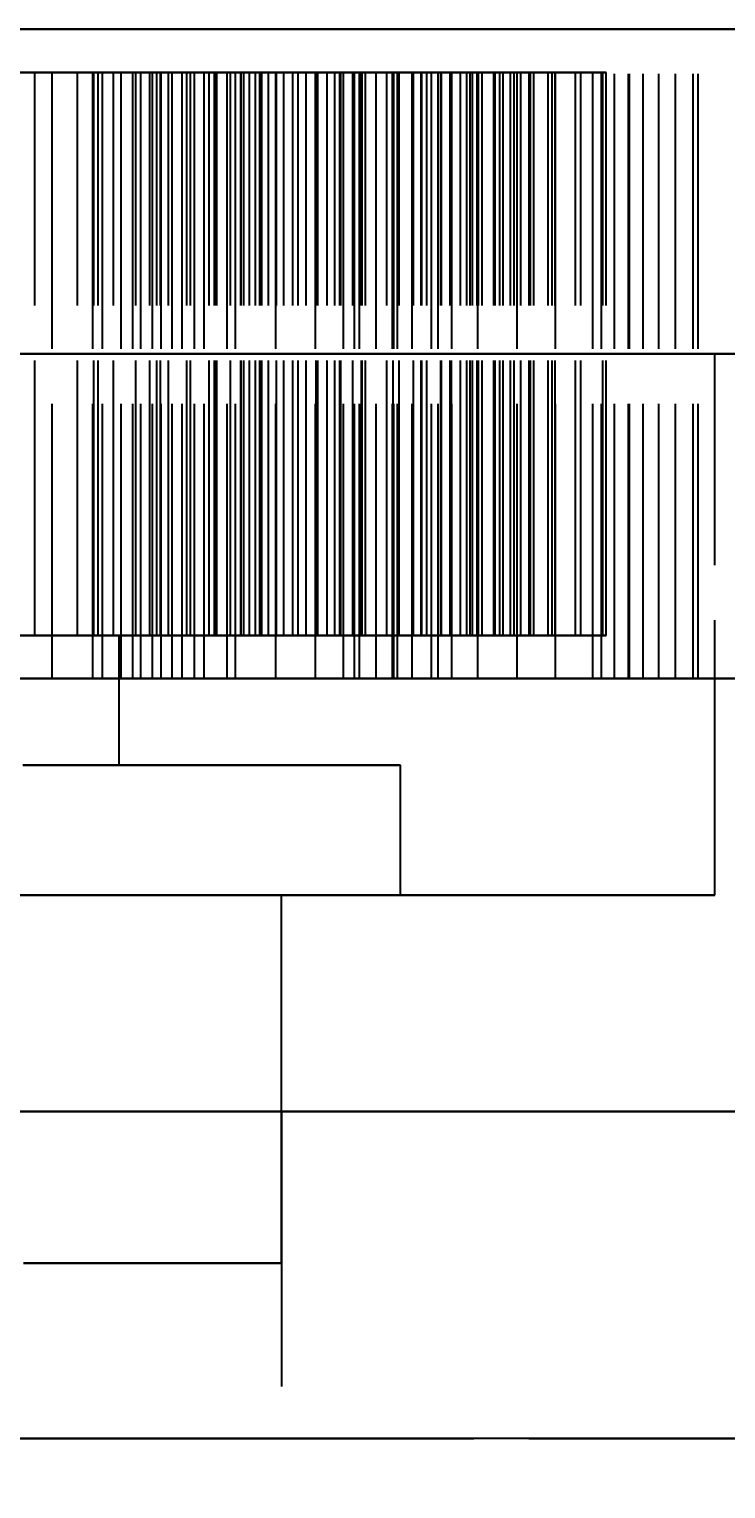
# Model space of a CAD drawing. Header units: millimetres. Extents: x -9 to 234, y -53 to 196.
# Drawn here: x 141.21 to 144.43, y -21.94 to -15.2 of the extents above; entities that cross this region are included whole.
import ezdxf

# ---------------------------------------------------------------- set-up
doc = ezdxf.new("R2010")
doc.units = ezdxf.units.MM
doc.linetypes.add('DASHED', pattern=[1.524, 1.27, -0.254])
for name, color, linetype in [('DIMS', 3, 'CONTINUOUS'), ('HIDDEN', 8, 'DASHED'), ('VISIBLE', 7, 'CONTINUOUS')]:
    doc.layers.add(name, color=color, linetype=linetype)
doc.styles.add('OpenSansCondensed-Light', font='OpenSansCondensed-Light.ttf')
doc.dimstyles.new('EZDXF', dxfattribs={"dimtxt": 0.25, "dimasz": 0.175, "dimexe": 0.375, "dimexo": 0.125, "dimgap": 0.1, "dimtad": 1, "dimlfac": 100, "dimzin": 12, "dimdsep": 46, "dimtxsty": 'OpenSansCondensed-Light', "dimblk": 'ARCHTICK', "dimcen": 2.5, "dimazin": 3, "dimtfac": 0.5, "dimtmove": 2, "dimatfit": 3})

# ---------------------------------------------------------------- blocks, each defined once
blk = doc.blocks.new('_ARCHTICK')
at = {"color": 0, "linetype": 'BYBLOCK', "const_width": 0.15}
blk.add_lwpolyline([(-0.5, -0.5), (0.5, 0.5)], dxfattribs=at)

msp = doc.modelspace()

# ---------------------------------------------------------------- linework, layer by layer
at = {"layer": 'HIDDEN'}
for points in [[(151.6119, -15.2), (150.85, -15.2), (150.0881, -15.2), (149.32619, -15.2), (148.56429, -15.2), (147.80238, -15.2), (147.04048, -15.2), (146.27857, -15.2), (145.51667, -15.2), (144.75476, -15.2), (143.99286, -15.2), (143.23095, -15.2), (142.46905, -15.2), (141.70714, -15.2), (140.94524, -15.2), (140.18333, -15.2), (139.42143, -15.2), (138.65952, -15.2), (137.89762, -15.2), (137.13571, -15.2), (136.37381, -15.2), (135.6119, -15.2), (134.85, -15.2)], [(151.6119, -15.2), (150.85, -15.2), (150.0881, -15.2), (149.32619, -15.2), (148.56429, -15.2), (147.80238, -15.2), (147.04048, -15.2), (146.27857, -15.2), (145.51667, -15.2), (144.75476, -15.2), (143.99286, -15.2), (143.23095, -15.2), (142.46905, -15.2), (141.70714, -15.2), (140.94524, -15.2), (140.18333, -15.2), (139.42143, -15.2), (138.65952, -15.2), (137.89762, -15.2), (137.13571, -15.2), (136.37381, -15.2), (135.6119, -15.2), (134.85, -15.2)], [(151.51667, -15.2), (150.81825, -15.2), (150.11984, -15.2), (149.42143, -15.2), (148.72302, -15.2), (148.0246, -15.2), (147.32619, -15.2), (146.62778, -15.2), (145.92937, -15.2), (145.23095, -15.2), (144.53254, -15.2), (143.83413, -15.2), (143.13571, -15.2), (142.4373, -15.2), (141.73889, -15.2), (141.04048, -15.2), (140.34206, -15.2), (139.64365, -15.2), (138.94524, -15.2), (138.24683, -15.2), (137.54841, -15.2), (136.85, -15.2)], [(136.85, -15.2), (137.19921, -15.2), (137.54841, -15.2), (137.89762, -15.2), (138.24683, -15.2), (138.59603, -15.2), (138.94524, -15.2), (139.29444, -15.2), (139.64365, -15.2), (139.99286, -15.2), (140.34206, -15.2), (140.69127, -15.2), (141.04048, -15.2), (141.38968, -15.2), (141.73889, -15.2), (142.0881, -15.2), (142.4373, -15.2), (142.78651, -15.2), (143.13571, -15.2), (143.48492, -15.2), (143.83413, -15.2), (144.18333, -15.2), (144.53254, -15.2)], [(141.31692, -15.2), (141.12568, -15.2)], [(141.12568, -15.2), (141.31692, -15.2)], [(141.50495, -15.2), (141.31692, -15.2)], [(141.31692, -15.2), (141.50495, -15.2)], [(141.31692, -18.2), (141.31692, -15.2)], [(141.31692, -18.2), (141.31692, -15.2)], [(141.68957, -15.2), (141.50495, -15.2)], [(141.50495, -15.2), (141.68957, -15.2)], [(141.50495, -18.2), (141.50495, -15.2)], [(141.50495, -18.2), (141.50495, -15.2)], [(141.78105, -15.2), (141.54946, -15.2)], [(141.54946, -15.2), (141.63632, -15.2)], [(141.63632, -15.2), (141.54946, -15.2)], [(141.54946, -15.2), (141.78105, -15.2)], [(141.54946, -18.2), (141.54946, -15.2)], [(141.54946, -18.2), (141.54946, -15.2)], [(141.63632, -15.2), (141.72665, -15.2)], [(141.72665, -15.2), (141.63632, -15.2)], [(141.63632, -18.2), (141.63632, -15.2)], [(141.63632, -18.2), (141.63632, -15.2)], [(141.87052, -15.2), (141.68957, -15.2)], [(141.68957, -15.2), (141.87052, -15.2)], [(141.68957, -18.2), (141.68957, -15.2)], [(141.68957, -18.2), (141.68957, -15.2)], [(141.72665, -15.2), (141.82054, -15.2)], [(141.82054, -15.2), (141.72665, -15.2)], [(141.72665, -18.2), (141.72665, -15.2)], [(141.72665, -18.2), (141.72665, -15.2)], [(141.97397, -15.2), (141.78105, -15.2)], [(141.78105, -15.2), (141.97397, -15.2)], [(141.78105, -18.2), (141.78105, -15.2)], [(141.78105, -18.2), (141.78105, -15.2)], [(141.82054, -15.2), (141.9181, -15.2)], [(141.9181, -15.2), (141.82054, -15.2)], [(141.82054, -18.2), (141.82054, -15.2)], [(141.82054, -18.2), (141.82054, -15.2)], [(142.12489, -15.2), (141.87052, -15.2)], [(141.87052, -15.2), (142.12489, -15.2)], [(141.87052, -18.2), (141.87052, -15.2)], [(141.87052, -18.2), (141.87052, -15.2)], [(141.9181, -15.2), (142.01948, -15.2)], [(142.01948, -15.2), (141.9181, -15.2)], [(141.9181, -18.2), (141.9181, -15.2)], [(141.9181, -18.2), (141.9181, -15.2)], [(142.16374, -15.2), (141.97397, -15.2)], [(141.97397, -15.2), (142.16374, -15.2)], [(141.97397, -18.2), (141.97397, -15.2)], [(141.97397, -18.2), (141.97397, -15.2)], [(142.01948, -15.2), (142.12489, -15.2)], [(142.12489, -15.2), (142.01948, -15.2)], [(142.01948, -18.2), (142.01948, -15.2)], [(142.01948, -18.2), (142.01948, -15.2)], [(142.12489, -18.2), (142.12489, -15.2)], [(142.12489, -18.2), (142.12489, -15.2)], [(142.35021, -15.2), (142.16374, -15.2)], [(142.16374, -15.2), (142.35021, -15.2)], [(142.16374, -18.2), (142.16374, -15.2)], [(142.16374, -18.2), (142.16374, -15.2)], [(142.53319, -15.2), (142.35021, -15.2)], [(142.35021, -15.2), (142.53319, -15.2)], [(142.35021, -18.2), (142.35021, -15.2)], [(142.35021, -18.2), (142.35021, -15.2)], [(142.71245, -15.2), (142.53319, -15.2)], [(142.53319, -15.2), (142.71245, -15.2)], [(142.53319, -18.2), (142.53319, -15.2)], [(142.53319, -18.2), (142.53319, -15.2)], [(142.91096, -15.2), (142.66199, -15.2)], [(142.66199, -15.2), (142.73575, -15.2)], [(142.73575, -15.2), (142.66199, -15.2)], [(142.66199, -15.2), (142.91096, -15.2)], [(142.66199, -18.2), (142.66199, -15.2)], [(142.66199, -18.2), (142.66199, -15.2)], [(142.88772, -15.2), (142.71245, -15.2)], [(142.71245, -15.2), (142.88772, -15.2)], [(142.71245, -18.2), (142.71245, -15.2)], [(142.71245, -18.2), (142.71245, -15.2)], [(142.73575, -15.2), (142.81321, -15.2)], [(142.81321, -15.2), (142.73575, -15.2)], [(142.73575, -18.2), (142.73575, -15.2)], [(142.73575, -18.2), (142.73575, -15.2)], [(142.81321, -15.2), (142.89447, -15.2)], [(142.89447, -15.2), (142.81321, -15.2)], [(142.81321, -18.2), (142.81321, -15.2)], [(142.81321, -18.2), (142.81321, -15.2)], [(143.16261, -15.2), (142.88772, -15.2)], [(142.88772, -15.2), (143.16261, -15.2)], [(142.88772, -18.2), (142.88772, -15.2)], [(142.88772, -18.2), (142.88772, -15.2)], [(142.89447, -15.2), (142.97967, -15.2)], [(142.97967, -15.2), (142.89447, -15.2)], [(142.89447, -18.2), (142.89447, -15.2)], [(142.89447, -18.2), (142.89447, -15.2)], [(143.09873, -15.2), (142.91096, -15.2)], [(142.91096, -15.2), (143.09873, -15.2)], [(142.91096, -18.2), (142.91096, -15.2)], [(142.91096, -18.2), (142.91096, -15.2)], [(142.97967, -15.2), (143.06898, -15.2)], [(143.06898, -15.2), (142.97967, -15.2)], [(142.97967, -18.2), (142.97967, -15.2)], [(142.97967, -18.2), (142.97967, -15.2)], [(143.06898, -15.2), (143.16261, -15.2)], [(143.16261, -15.2), (143.06898, -15.2)], [(143.06898, -18.2), (143.06898, -15.2)], [(143.06898, -18.2), (143.06898, -15.2)], [(143.28309, -15.2), (143.09873, -15.2)], [(143.09873, -15.2), (143.28309, -15.2)], [(143.09873, -18.2), (143.09873, -15.2)], [(143.09873, -18.2), (143.09873, -15.2)], [(143.16261, -18.2), (143.16261, -15.2)], [(143.16261, -18.2), (143.16261, -15.2)], [(143.46389, -15.2), (143.28309, -15.2)], [(143.28309, -15.2), (143.46389, -15.2)], [(143.28309, -18.2), (143.28309, -15.2)], [(143.28309, -18.2), (143.28309, -15.2)], [(143.64092, -15.2), (143.46389, -15.2)], [(143.46389, -15.2), (143.64092, -15.2)], [(143.46389, -18.2), (143.46389, -15.2)], [(143.46389, -18.2), (143.46389, -15.2)], [(143.81395, -15.2), (143.64092, -15.2)], [(143.64092, -15.2), (143.81395, -15.2)], [(143.64092, -18.2), (143.64092, -15.2)], [(143.64092, -18.2), (143.64092, -15.2)], [(143.98268, -15.2), (143.81395, -15.2)], [(143.81395, -15.2), (143.98268, -15.2)], [(143.81395, -18.2), (143.81395, -15.2)], [(143.81395, -18.2), (143.81395, -15.2)], [(144.11852, -15.2), (143.85338, -15.2)], [(143.85338, -15.2), (143.91368, -15.2)], [(143.91368, -15.2), (143.85338, -15.2)], [(143.85338, -15.2), (144.11852, -15.2)], [(143.85338, -18.2), (143.85338, -15.2)], [(143.85338, -18.2), (143.85338, -15.2)], [(143.91368, -15.2), (143.97789, -15.2)], [(143.97789, -15.2), (143.91368, -15.2)], [(143.91368, -18.2), (143.91368, -15.2)], [(143.91368, -18.2), (143.91368, -15.2)], [(143.97789, -15.2), (144.04614, -15.2)], [(144.04614, -15.2), (143.97789, -15.2)], [(143.97789, -18.2), (143.97789, -15.2)], [(143.97789, -18.2), (143.97789, -15.2)], [(144.27676, -15.2), (143.98268, -15.2)], [(143.98268, -15.2), (144.27676, -15.2)], [(143.98268, -18.2), (143.98268, -15.2)], [(143.98268, -18.2), (143.98268, -15.2)], [(144.04614, -15.2), (144.11857, -15.2)], [(144.11857, -15.2), (144.04614, -15.2)], [(144.04614, -18.2), (144.04614, -15.2)], [(144.04614, -18.2), (144.04614, -15.2)], [(144.30023, -15.2), (144.11852, -15.2)], [(144.11852, -15.2), (144.30023, -15.2)], [(144.11852, -18.2), (144.11852, -15.2)], [(144.11852, -18.2), (144.11852, -15.2)], [(144.11857, -15.2), (144.19536, -15.2)], [(144.19536, -15.2), (144.11857, -15.2)], [(144.11857, -18.2), (144.11857, -15.2)], [(144.11857, -18.2), (144.11857, -15.2)], [(144.19536, -15.2), (144.27676, -15.2)], [(144.27676, -15.2), (144.19536, -15.2)], [(144.19536, -18.2), (144.19536, -15.2)], [(144.19536, -18.2), (144.19536, -15.2)], [(144.27676, -18.2), (144.27676, -15.2)], [(144.27676, -18.2), (144.27676, -15.2)], [(144.47829, -15.2), (144.30023, -15.2)], [(144.30023, -15.2), (144.47829, -15.2)], [(144.30023, -18.2), (144.30023, -15.2)], [(144.30023, -18.2), (144.30023, -15.2)], [(140.68304, -15.4), (141.2377, -15.4)], [(141.53028, -15.4), (141.00673, -15.4)], [(141.2377, -15.4), (141.43374, -15.4)], [(141.2377, -18), (141.2377, -15.4)], [(141.43374, -15.4), (141.50889, -15.4)], [(141.43374, -18), (141.43374, -15.4)], [(141.50889, -15.4), (141.60063, -15.4)], [(141.50889, -18), (141.50889, -15.4)], [(141.76844, -15.4), (141.53028, -15.4)], [(141.53028, -18), (141.53028, -15.4)], [(141.60063, -15.4), (141.70392, -15.4)], [(141.60063, -18), (141.60063, -15.4)], [(141.70392, -15.4), (141.81698, -15.4)], [(141.70392, -18), (141.70392, -15.4)], [(141.85428, -15.4), (141.76844, -15.4)], [(141.76844, -18), (141.76844, -15.4)], [(142.07745, -15.4), (141.80039, -15.4)], [(141.80039, -15.4), (142.20149, -15.4)], [(141.80039, -18), (141.80039, -15.4)], [(141.81698, -15.4), (141.93878, -15.4)], [(141.81698, -18), (141.81698, -15.4)], [(141.95548, -15.4), (141.85428, -15.4)], [(141.85428, -18), (141.85428, -15.4)], [(141.93878, -15.4), (142.06856, -15.4)], [(141.93878, -18), (141.93878, -15.4)], [(142.06728, -15.4), (141.95548, -15.4)], [(141.95548, -18), (141.95548, -15.4)], [(142.38669, -15.4), (142.04165, -15.4)], [(142.04165, -15.4), (142.35344, -15.4)], [(142.04165, -18), (142.04165, -15.4)], [(142.18799, -15.4), (142.06728, -15.4)], [(142.06728, -18), (142.06728, -15.4)], [(142.06856, -15.4), (142.28591, -15.4)], [(142.06856, -18), (142.06856, -15.4)], [(142.14066, -15.4), (142.07745, -15.4)], [(142.07745, -18), (142.07745, -15.4)], [(142.18943, -15.4), (142.14066, -15.4)], [(142.14066, -18), (142.14066, -15.4)], [(142.31659, -15.4), (142.18799, -15.4)], [(142.18799, -18), (142.18799, -15.4)], [(142.22757, -15.4), (142.18943, -15.4)], [(142.18943, -18), (142.18943, -15.4)], [(142.20149, -15.4), (142.53629, -15.4)], [(142.20149, -18), (142.20149, -15.4)], [(142.25612, -15.4), (142.22757, -15.4)], [(142.22757, -18), (142.22757, -15.4)], [(142.27551, -15.4), (142.25612, -15.4)], [(142.25612, -18), (142.25612, -15.4)], [(142.28591, -15.4), (142.27551, -15.4)], [(142.27551, -18), (142.27551, -15.4)], [(142.28591, -18), (142.28591, -15.4)], [(142.45232, -15.4), (142.31659, -15.4)], [(142.31659, -18), (142.31659, -15.4)], [(142.35344, -15.4), (142.42844, -15.4)], [(142.35344, -18), (142.35344, -15.4)], [(142.74816, -15.4), (142.38669, -15.4)], [(142.38669, -18), (142.38669, -15.4)], [(142.42844, -15.4), (142.49058, -15.4)], [(142.42844, -18), (142.42844, -15.4)], [(142.64985, -15.4), (142.45232, -15.4)], [(142.45232, -18), (142.45232, -15.4)], [(142.49058, -15.4), (142.54318, -15.4)], [(142.49058, -18), (142.49058, -15.4)], [(142.53629, -15.4), (142.64481, -15.4)], [(142.53629, -18), (142.53629, -15.4)], [(142.91965, -15.4), (142.5366, -15.4)], [(142.5366, -15.4), (142.70469, -15.4)], [(142.5366, -18), (142.5366, -15.4)], [(142.54318, -15.4), (142.58709, -15.4)], [(142.54318, -18), (142.54318, -15.4)], [(142.58709, -15.4), (142.62262, -15.4)], [(142.58709, -18), (142.58709, -15.4)], [(142.62262, -15.4), (142.64985, -15.4)], [(142.62262, -18), (142.62262, -15.4)], [(142.64481, -15.4), (142.76421, -15.4)], [(142.64481, -18), (142.64481, -15.4)], [(142.74584, -15.4), (142.64765, -15.4)], [(142.64765, -15.4), (143.04669, -15.4)], [(142.64765, -18), (142.64765, -15.4)], [(142.64985, -18), (142.64985, -15.4)], [(142.70469, -15.4), (143.11194, -15.4)], [(142.70469, -18), (142.70469, -15.4)], [(143.15902, -15.4), (142.74584, -15.4)], [(142.74584, -18), (142.74584, -15.4)], [(142.86213, -15.4), (142.74816, -15.4)], [(142.74816, -18), (142.74816, -15.4)], [(142.76421, -15.4), (142.8909, -15.4)], [(142.76421, -18), (142.76421, -15.4)], [(142.98503, -15.4), (142.86213, -15.4)], [(142.86213, -18), (142.86213, -15.4)], [(142.8909, -15.4), (143.02351, -15.4)], [(142.8909, -18), (142.8909, -15.4)], [(143.02106, -15.4), (142.91965, -15.4)], [(142.91965, -18), (142.91965, -15.4)], [(143.11381, -15.4), (142.98503, -15.4)], [(142.98503, -18), (142.98503, -15.4)], [(143.11486, -15.4), (143.02106, -15.4)], [(143.02106, -18), (143.02106, -15.4)], [(143.02351, -15.4), (143.16112, -15.4)], [(143.02351, -18), (143.02351, -15.4)], [(143.04669, -15.4), (143.15512, -15.4)], [(143.04669, -18), (143.04669, -15.4)], [(143.11194, -15.4), (143.23235, -15.4)], [(143.11194, -18), (143.11194, -15.4)], [(143.24723, -15.4), (143.11381, -15.4)], [(143.11381, -18), (143.11381, -15.4)], [(143.20276, -15.4), (143.11486, -15.4)], [(143.11486, -18), (143.11486, -15.4)], [(143.15512, -15.4), (143.25809, -15.4)], [(143.15512, -18), (143.15512, -15.4)], [(143.27855, -15.4), (143.15902, -15.4)], [(143.15902, -18), (143.15902, -15.4)], [(143.16112, -15.4), (143.30302, -15.4)], [(143.16112, -18), (143.16112, -15.4)], [(143.28504, -15.4), (143.20276, -15.4)], [(143.20276, -18), (143.20276, -15.4)], [(143.23235, -15.4), (143.35575, -15.4)], [(143.23235, -18), (143.23235, -15.4)], [(143.38446, -15.4), (143.24723, -15.4)], [(143.24723, -18), (143.24723, -15.4)], [(143.25809, -15.4), (143.35666, -15.4)], [(143.25809, -18), (143.25809, -15.4)], [(143.39881, -15.4), (143.27855, -15.4)], [(143.27855, -18), (143.27855, -15.4)], [(143.36166, -15.4), (143.28504, -15.4)], [(143.28504, -18), (143.28504, -15.4)], [(143.30302, -15.4), (143.43246, -15.4)], [(143.30302, -18), (143.30302, -15.4)], [(143.35575, -15.4), (143.48076, -15.4)], [(143.35575, -18), (143.35575, -15.4)], [(143.35666, -15.4), (143.45089, -15.4)], [(143.35666, -18), (143.35666, -15.4)], [(143.43246, -15.4), (143.36166, -15.4)], [(143.36166, -18), (143.36166, -15.4)], [(143.52481, -15.4), (143.38446, -15.4)], [(143.38446, -18), (143.38446, -15.4)], [(143.51906, -15.4), (143.39881, -15.4)], [(143.39881, -18), (143.39881, -15.4)], [(143.43246, -18), (143.43246, -15.4)], [(143.45089, -15.4), (143.54062, -15.4)], [(143.45089, -18), (143.45089, -15.4)], [(143.48076, -15.4), (143.60664, -15.4)], [(143.48076, -18), (143.48076, -15.4)], [(143.63876, -15.4), (143.51906, -15.4)], [(143.51906, -18), (143.51906, -15.4)], [(143.62561, -15.4), (143.52481, -15.4)], [(143.52481, -18), (143.52481, -15.4)], [(143.54062, -15.4), (143.62561, -15.4)], [(143.54062, -18), (143.54062, -15.4)], [(143.60664, -15.4), (143.73281, -15.4)], [(143.60664, -18), (143.60664, -15.4)], [(143.62561, -18), (143.62561, -15.4)], [(143.75744, -15.4), (143.63876, -15.4)], [(143.63876, -18), (143.63876, -15.4)], [(143.73281, -15.4), (143.85873, -15.4)], [(143.73281, -18), (143.73281, -15.4)], [(143.87462, -15.4), (143.75744, -15.4)], [(143.75744, -18), (143.75744, -15.4)], [(143.85873, -15.4), (143.87462, -15.4)], [(143.85873, -18), (143.85873, -15.4)], [(143.87462, -18), (143.87462, -15.4)], [(144.49169, -16.7), (144.0572, -16.7), (143.62272, -16.7), (143.18824, -16.7), (142.75376, -16.7), (142.31927, -16.7), (141.88479, -16.7), (141.45031, -16.7), (141.01583, -16.7), (140.58134, -16.7), (140.14686, -16.7), (139.71238, -16.7), (139.2779, -16.7), (138.84341, -16.7), (138.40893, -16.7), (137.97445, -16.7), (137.53997, -16.7)], [(137.9548, -16.7), (138.28647, -16.7), (138.61813, -16.7), (138.9498, -16.7), (139.28147, -16.7), (139.61314, -16.7), (139.94481, -16.7), (140.27648, -16.7), (140.60815, -16.7), (140.93982, -16.7), (141.27149, -16.7), (141.60316, -16.7), (141.93483, -16.7), (142.2665, -16.7), (142.59817, -16.7), (142.92984, -16.7), (143.26151, -16.7), (143.59318, -16.7), (143.92485, -16.7), (144.25652, -16.7), (144.58819, -16.7)], [(141.11445, -16.7), (141.21638, -16.7), (141.3183, -16.7), (141.42023, -16.7), (141.52215, -16.7), (141.62408, -16.7), (141.726, -16.7), (141.82793, -16.7), (141.92985, -16.7), (142.03178, -16.7), (142.1337, -16.7), (142.23562, -16.7), (142.33755, -16.7), (142.43947, -16.7), (142.5414, -16.7), (142.64332, -16.7), (142.74525, -16.7), (142.84717, -16.7), (142.9491, -16.7), (143.05102, -16.7), (143.15294, -16.7), (143.25487, -16.7), (143.35679, -16.7), (143.45872, -16.7), (143.56064, -16.7), (143.66257, -16.7), (143.76449, -16.7), (143.86642, -16.7), (143.96834, -16.7), (144.07027, -16.7), (144.17219, -16.7), (144.27411, -16.7), (144.37604, -16.7)], [(144.37604, -16.7), (144.26753, -16.7), (144.15902, -16.7), (144.05051, -16.7), (143.942, -16.7), (143.83349, -16.7), (143.72498, -16.7), (143.61648, -16.7), (143.50797, -16.7), (143.39946, -16.7), (143.29095, -16.7), (143.18244, -16.7), (143.07393, -16.7), (142.96542, -16.7), (142.85691, -16.7), (142.7484, -16.7), (142.63989, -16.7), (142.53138, -16.7), (142.42288, -16.7), (142.31437, -16.7), (142.20586, -16.7), (142.09735, -16.7), (141.98884, -16.7), (141.88033, -16.7), (141.77182, -16.7), (141.66331, -16.7), (141.5548, -16.7), (141.44629, -16.7), (141.33778, -16.7), (141.22928, -16.7), (141.12077, -16.7)], [(144.37604, -19.2), (144.37604, -16.7)], [(140.68304, -18), (141.2377, -18)], [(141.53028, -18), (141.00673, -18)], [(141.62604, -18), (141.57048, -18), (141.51493, -18), (141.45937, -18), (141.40382, -18), (141.34826, -18), (141.29271, -18), (141.23715, -18), (141.18159, -18)], [(141.20795, -18), (141.23118, -18), (141.2544, -18), (141.27763, -18), (141.30086, -18), (141.32408, -18), (141.34731, -18), (141.37054, -18), (141.39377, -18), (141.41699, -18), (141.44022, -18), (141.46345, -18), (141.48668, -18), (141.5099, -18), (141.53313, -18), (141.55636, -18), (141.57958, -18), (141.60281, -18), (141.62604, -18)], [(141.2377, -18), (141.43374, -18)], [(141.43374, -18), (141.50889, -18)], [(141.50889, -18), (141.60063, -18)], [(141.76844, -18), (141.53028, -18)], [(141.60063, -18), (141.70392, -18)], [(141.62604, -18.6), (141.62604, -18)], [(141.70392, -18), (141.81698, -18)], [(141.85428, -18), (141.76844, -18)], [(142.07745, -18), (141.80039, -18)], [(141.80039, -18), (142.20149, -18)], [(141.81698, -18), (141.93878, -18)], [(141.95548, -18), (141.85428, -18)], [(141.93878, -18), (142.06856, -18)], [(142.06728, -18), (141.95548, -18)], [(142.38669, -18), (142.04165, -18)], [(142.04165, -18), (142.35344, -18)], [(142.18799, -18), (142.06728, -18)], [(142.06856, -18), (142.28591, -18)], [(142.14066, -18), (142.07745, -18)], [(142.18943, -18), (142.14066, -18)], [(142.31659, -18), (142.18799, -18)], [(142.22757, -18), (142.18943, -18)], [(142.20149, -18), (142.53629, -18)], [(142.25612, -18), (142.22757, -18)], [(142.27551, -18), (142.25612, -18)], [(142.28591, -18), (142.27551, -18)], [(142.45232, -18), (142.31659, -18)], [(142.35344, -18), (142.42844, -18)], [(142.74816, -18), (142.38669, -18)], [(142.42844, -18), (142.49058, -18)], [(142.64985, -18), (142.45232, -18)], [(142.49058, -18), (142.54318, -18)], [(142.53629, -18), (142.64481, -18)], [(142.91965, -18), (142.5366, -18)], [(142.5366, -18), (142.70469, -18)], [(142.54318, -18), (142.58709, -18)], [(142.58709, -18), (142.62262, -18)], [(142.62262, -18), (142.64985, -18)], [(142.64481, -18), (142.76421, -18)], [(142.74584, -18), (142.64765, -18)], [(142.64765, -18), (143.04669, -18)], [(142.70469, -18), (143.11194, -18)], [(143.15902, -18), (142.74584, -18)], [(142.86213, -18), (142.74816, -18)], [(142.76421, -18), (142.8909, -18)], [(142.98503, -18), (142.86213, -18)], [(142.8909, -18), (143.02351, -18)], [(143.02106, -18), (142.91965, -18)], [(143.11381, -18), (142.98503, -18)], [(143.11486, -18), (143.02106, -18)], [(143.02351, -18), (143.16112, -18)], [(143.04669, -18), (143.15512, -18)], [(143.11194, -18), (143.23235, -18)], [(143.24723, -18), (143.11381, -18)], [(143.20276, -18), (143.11486, -18)], [(143.15512, -18), (143.25809, -18)], [(143.27855, -18), (143.15902, -18)], [(143.16112, -18), (143.30302, -18)], [(143.28504, -18), (143.20276, -18)], [(143.23235, -18), (143.35575, -18)], [(143.38446, -18), (143.24723, -18)], [(143.25809, -18), (143.35666, -18)], [(143.39881, -18), (143.27855, -18)], [(143.36166, -18), (143.28504, -18)], [(143.30302, -18), (143.43246, -18)], [(143.35575, -18), (143.48076, -18)], [(143.35666, -18), (143.45089, -18)], [(143.43246, -18), (143.36166, -18)], [(143.52481, -18), (143.38446, -18)], [(143.51906, -18), (143.39881, -18)], [(143.45089, -18), (143.54062, -18)], [(143.48076, -18), (143.60664, -18)], [(143.63876, -18), (143.51906, -18)], [(143.62561, -18), (143.52481, -18)], [(143.54062, -18), (143.62561, -18)], [(143.60664, -18), (143.73281, -18)], [(143.75744, -18), (143.63876, -18)], [(143.73281, -18), (143.85873, -18)], [(143.87462, -18), (143.75744, -18)], [(143.85873, -18), (143.87462, -18)], [(151.6119, -18.2), (150.85, -18.2), (150.0881, -18.2), (149.32619, -18.2), (148.56429, -18.2), (147.80238, -18.2), (147.04048, -18.2), (146.27857, -18.2), (145.51667, -18.2), (144.75476, -18.2), (143.99286, -18.2), (143.23095, -18.2), (142.46905, -18.2), (141.70714, -18.2), (140.94524, -18.2), (140.18333, -18.2), (139.42143, -18.2), (138.65952, -18.2), (137.89762, -18.2), (137.13571, -18.2), (136.37381, -18.2), (135.6119, -18.2), (134.85, -18.2)], [(141.31692, -18.2), (141.12568, -18.2)], [(141.12568, -18.2), (141.31692, -18.2)], [(141.50495, -18.2), (141.31692, -18.2)], [(141.31692, -18.2), (141.50495, -18.2)], [(141.68957, -18.2), (141.50495, -18.2)], [(141.50495, -18.2), (141.68957, -18.2)], [(141.78105, -18.2), (141.54946, -18.2)], [(141.54946, -18.2), (141.63632, -18.2)], [(141.63632, -18.2), (141.54946, -18.2)], [(141.54946, -18.2), (141.78105, -18.2)], [(141.63632, -18.2), (141.72665, -18.2)], [(141.72665, -18.2), (141.63632, -18.2)], [(141.87052, -18.2), (141.68957, -18.2)], [(141.68957, -18.2), (141.87052, -18.2)], [(141.72665, -18.2), (141.82054, -18.2)], [(141.82054, -18.2), (141.72665, -18.2)], [(141.97397, -18.2), (141.78105, -18.2)], [(141.78105, -18.2), (141.97397, -18.2)], [(141.82054, -18.2), (141.9181, -18.2)], [(141.9181, -18.2), (141.82054, -18.2)], [(142.12489, -18.2), (141.87052, -18.2)], [(141.87052, -18.2), (142.12489, -18.2)], [(141.9181, -18.2), (142.01948, -18.2)], [(142.01948, -18.2), (141.9181, -18.2)], [(142.16374, -18.2), (141.97397, -18.2)], [(141.97397, -18.2), (142.16374, -18.2)], [(142.01948, -18.2), (142.12489, -18.2)], [(142.12489, -18.2), (142.01948, -18.2)], [(142.35021, -18.2), (142.16374, -18.2)], [(142.16374, -18.2), (142.35021, -18.2)], [(142.53319, -18.2), (142.35021, -18.2)], [(142.35021, -18.2), (142.53319, -18.2)], [(142.71245, -18.2), (142.53319, -18.2)], [(142.53319, -18.2), (142.71245, -18.2)], [(142.91096, -18.2), (142.66199, -18.2)], [(142.66199, -18.2), (142.73575, -18.2)], [(142.73575, -18.2), (142.66199, -18.2)], [(142.66199, -18.2), (142.91096, -18.2)], [(142.88772, -18.2), (142.71245, -18.2)], [(142.71245, -18.2), (142.88772, -18.2)], [(142.73575, -18.2), (142.81321, -18.2)], [(142.81321, -18.2), (142.73575, -18.2)], [(142.81321, -18.2), (142.89447, -18.2)], [(142.89447, -18.2), (142.81321, -18.2)], [(143.16261, -18.2), (142.88772, -18.2)], [(142.88772, -18.2), (143.16261, -18.2)], [(142.89447, -18.2), (142.97967, -18.2)], [(142.97967, -18.2), (142.89447, -18.2)], [(143.09873, -18.2), (142.91096, -18.2)], [(142.91096, -18.2), (143.09873, -18.2)], [(142.97967, -18.2), (143.06898, -18.2)], [(143.06898, -18.2), (142.97967, -18.2)], [(143.06898, -18.2), (143.16261, -18.2)], [(143.16261, -18.2), (143.06898, -18.2)], [(143.28309, -18.2), (143.09873, -18.2)], [(143.09873, -18.2), (143.28309, -18.2)], [(143.46389, -18.2), (143.28309, -18.2)], [(143.28309, -18.2), (143.46389, -18.2)], [(143.64092, -18.2), (143.46389, -18.2)], [(143.46389, -18.2), (143.64092, -18.2)], [(143.81395, -18.2), (143.64092, -18.2)], [(143.64092, -18.2), (143.81395, -18.2)], [(143.98268, -18.2), (143.81395, -18.2)], [(143.81395, -18.2), (143.98268, -18.2)], [(144.11852, -18.2), (143.85338, -18.2)], [(143.85338, -18.2), (143.91368, -18.2)], [(143.91368, -18.2), (143.85338, -18.2)], [(143.85338, -18.2), (144.11852, -18.2)], [(143.91368, -18.2), (143.97789, -18.2)], [(143.97789, -18.2), (143.91368, -18.2)], [(143.97789, -18.2), (144.04614, -18.2)], [(144.04614, -18.2), (143.97789, -18.2)], [(144.27676, -18.2), (143.98268, -18.2)], [(143.98268, -18.2), (144.27676, -18.2)], [(144.04614, -18.2), (144.11857, -18.2)], [(144.11857, -18.2), (144.04614, -18.2)], [(144.30023, -18.2), (144.11852, -18.2)], [(144.11852, -18.2), (144.30023, -18.2)], [(144.11857, -18.2), (144.19536, -18.2)], [(144.19536, -18.2), (144.11857, -18.2)], [(144.19536, -18.2), (144.27676, -18.2)], [(144.27676, -18.2), (144.19536, -18.2)], [(144.47829, -18.2), (144.30023, -18.2)], [(144.30023, -18.2), (144.47829, -18.2)], [(141.62604, -18.6), (141.57048, -18.6), (141.51493, -18.6), (141.45937, -18.6), (141.40382, -18.6), (141.34826, -18.6), (141.29271, -18.6), (141.23715, -18.6), (141.18159, -18.6)], [(141.18318, -18.6), (141.23159, -18.6), (141.28001, -18.6), (141.32842, -18.6), (141.37683, -18.6), (141.42525, -18.6), (141.47366, -18.6), (141.52207, -18.6), (141.57048, -18.6), (141.6189, -18.6), (141.66731, -18.6), (141.71572, -18.6), (141.76413, -18.6), (141.81255, -18.6), (141.86096, -18.6), (141.90937, -18.6), (141.95779, -18.6), (142.0062, -18.6), (142.05461, -18.6), (142.10302, -18.6), (142.15144, -18.6), (142.19985, -18.6), (142.24826, -18.6), (142.29667, -18.6), (142.34509, -18.6), (142.3935, -18.6), (142.44191, -18.6), (142.49032, -18.6), (142.53874, -18.6), (142.58715, -18.6), (142.63556, -18.6), (142.68398, -18.6), (142.73239, -18.6), (142.7808, -18.6), (142.82921, -18.6), (142.87763, -18.6), (142.92604, -18.6)], [(142.92604, -18.6), (142.82921, -18.6), (142.73239, -18.6), (142.63556, -18.6), (142.53874, -18.6), (142.44191, -18.6), (142.34509, -18.6), (142.24826, -18.6), (142.15144, -18.6), (142.05461, -18.6), (141.95779, -18.6), (141.86096, -18.6), (141.76413, -18.6), (141.66731, -18.6), (141.57048, -18.6), (141.47366, -18.6), (141.37683, -18.6), (141.28001, -18.6), (141.18318, -18.6)], [(141.20795, -18.6), (141.23118, -18.6), (141.2544, -18.6), (141.27763, -18.6), (141.30086, -18.6), (141.32408, -18.6), (141.34731, -18.6), (141.37054, -18.6), (141.39377, -18.6), (141.41699, -18.6), (141.44022, -18.6), (141.46345, -18.6), (141.48668, -18.6), (141.5099, -18.6), (141.53313, -18.6), (141.55636, -18.6), (141.57958, -18.6), (141.60281, -18.6), (141.62604, -18.6)], [(142.92604, -19.2), (142.92604, -18.6)], [(144.37604, -19.2), (144.27411, -19.2), (144.17219, -19.2), (144.07027, -19.2), (143.96834, -19.2), (143.86642, -19.2), (143.76449, -19.2), (143.66257, -19.2), (143.56064, -19.2), (143.45872, -19.2), (143.35679, -19.2), (143.25487, -19.2), (143.15294, -19.2), (143.05102, -19.2), (142.9491, -19.2), (142.84717, -19.2), (142.74525, -19.2), (142.64332, -19.2), (142.5414, -19.2), (142.43947, -19.2), (142.33755, -19.2), (142.23562, -19.2), (142.1337, -19.2), (142.03178, -19.2), (141.92985, -19.2), (141.82793, -19.2), (141.726, -19.2), (141.62408, -19.2), (141.52215, -19.2), (141.42023, -19.2), (141.3183, -19.2), (141.21638, -19.2), (141.11445, -19.2)], [(141.12077, -19.2), (141.22928, -19.2), (141.33778, -19.2), (141.44629, -19.2), (141.5548, -19.2), (141.66331, -19.2), (141.77182, -19.2), (141.88033, -19.2), (141.98884, -19.2), (142.09735, -19.2), (142.20586, -19.2), (142.31437, -19.2), (142.42288, -19.2), (142.53138, -19.2), (142.63989, -19.2), (142.7484, -19.2), (142.85691, -19.2), (142.96542, -19.2), (143.07393, -19.2), (143.18244, -19.2), (143.29095, -19.2), (143.39946, -19.2), (143.50797, -19.2), (143.61648, -19.2), (143.72498, -19.2), (143.83349, -19.2), (143.942, -19.2), (144.05051, -19.2), (144.15902, -19.2), (144.26753, -19.2), (144.37604, -19.2)], [(141.18318, -19.2), (141.23159, -19.2), (141.28001, -19.2), (141.32842, -19.2), (141.37683, -19.2), (141.42525, -19.2), (141.47366, -19.2), (141.52207, -19.2), (141.57048, -19.2), (141.6189, -19.2), (141.66731, -19.2), (141.71572, -19.2), (141.76413, -19.2), (141.81255, -19.2), (141.86096, -19.2), (141.90937, -19.2), (141.95779, -19.2), (142.0062, -19.2), (142.05461, -19.2), (142.10302, -19.2), (142.15144, -19.2), (142.19985, -19.2), (142.24826, -19.2), (142.29667, -19.2), (142.34509, -19.2), (142.3935, -19.2), (142.44191, -19.2), (142.49032, -19.2), (142.53874, -19.2), (142.58715, -19.2), (142.63556, -19.2), (142.68398, -19.2), (142.73239, -19.2), (142.7808, -19.2), (142.82921, -19.2), (142.87763, -19.2), (142.92604, -19.2)], [(142.92604, -19.2), (142.82921, -19.2), (142.73239, -19.2), (142.63556, -19.2), (142.53874, -19.2), (142.44191, -19.2), (142.34509, -19.2), (142.24826, -19.2), (142.15144, -19.2), (142.05461, -19.2), (141.95779, -19.2), (141.86096, -19.2), (141.76413, -19.2), (141.66731, -19.2), (141.57048, -19.2), (141.47366, -19.2), (141.37683, -19.2), (141.28001, -19.2), (141.18318, -19.2)], [(141.18556, -19.2), (141.22525, -19.2), (141.26493, -19.2), (141.30461, -19.2), (141.34429, -19.2), (141.38398, -19.2), (141.42366, -19.2), (141.46334, -19.2), (141.50302, -19.2), (141.54271, -19.2), (141.58239, -19.2), (141.62207, -19.2), (141.66175, -19.2), (141.70144, -19.2), (141.74112, -19.2), (141.7808, -19.2), (141.82048, -19.2), (141.86017, -19.2), (141.89985, -19.2), (141.93953, -19.2), (141.97921, -19.2), (142.0189, -19.2), (142.05858, -19.2), (142.09826, -19.2), (142.13794, -19.2), (142.17763, -19.2), (142.21731, -19.2), (142.25699, -19.2), (142.29667, -19.2), (142.33636, -19.2), (142.37604, -19.2)], [(142.37604, -19.2), (142.29667, -19.2), (142.21731, -19.2), (142.13794, -19.2), (142.05858, -19.2), (141.97921, -19.2), (141.89985, -19.2), (141.82048, -19.2), (141.74112, -19.2), (141.66175, -19.2), (141.58239, -19.2), (141.50302, -19.2), (141.42366, -19.2), (141.34429, -19.2), (141.26493, -19.2), (141.18556, -19.2)], [(141.18556, -19.2), (141.22525, -19.2), (141.26493, -19.2), (141.30461, -19.2), (141.34429, -19.2), (141.38398, -19.2), (141.42366, -19.2), (141.46334, -19.2), (141.50302, -19.2), (141.54271, -19.2), (141.58239, -19.2), (141.62207, -19.2), (141.66175, -19.2), (141.70144, -19.2), (141.74112, -19.2), (141.7808, -19.2), (141.82048, -19.2), (141.86017, -19.2), (141.89985, -19.2), (141.93953, -19.2), (141.97921, -19.2), (142.0189, -19.2), (142.05858, -19.2), (142.09826, -19.2), (142.13794, -19.2), (142.17763, -19.2), (142.21731, -19.2), (142.25699, -19.2), (142.29667, -19.2), (142.33636, -19.2), (142.37604, -19.2)], [(142.37604, -19.2), (142.29667, -19.2), (142.21731, -19.2), (142.13794, -19.2), (142.05858, -19.2), (141.97921, -19.2), (141.89985, -19.2), (141.82048, -19.2), (141.74112, -19.2), (141.66175, -19.2), (141.58239, -19.2), (141.50302, -19.2), (141.42366, -19.2), (141.34429, -19.2), (141.26493, -19.2), (141.18556, -19.2)], [(142.37604, -20.2), (142.37604, -19.2)], [(142.37604, -20.9), (142.37604, -19.2)], [(94.75, -20.2), (200.25, -20.2)], [(151.80998, -20.2), (151.13045, -20.2), (150.45093, -20.2), (149.77141, -20.2), (149.09188, -20.2), (148.41236, -20.2), (147.73283, -20.2), (147.05331, -20.2), (146.37378, -20.2), (145.69426, -20.2), (145.01473, -20.2), (144.33521, -20.2), (143.65569, -20.2), (142.97616, -20.2), (142.29664, -20.2), (141.61711, -20.2), (140.93759, -20.2), (140.25806, -20.2), (139.57854, -20.2), (138.89902, -20.2), (138.21949, -20.2), (137.53997, -20.2)], [(137.9548, -20.2), (138.62773, -20.2), (139.30067, -20.2), (139.97361, -20.2), (140.64655, -20.2), (141.31949, -20.2), (141.99243, -20.2), (142.66537, -20.2), (143.33831, -20.2), (144.01125, -20.2), (144.68419, -20.2), (145.35713, -20.2), (146.03007, -20.2), (146.70301, -20.2), (147.37595, -20.2), (148.04889, -20.2), (148.72183, -20.2), (149.39477, -20.2), (150.06771, -20.2), (150.74065, -20.2), (151.41359, -20.2)], [(141.18556, -20.2), (141.26493, -20.2), (141.34429, -20.2), (141.42366, -20.2), (141.50302, -20.2), (141.58239, -20.2), (141.66175, -20.2), (141.74112, -20.2), (141.82048, -20.2), (141.89985, -20.2), (141.97921, -20.2), (142.05858, -20.2), (142.13794, -20.2), (142.21731, -20.2), (142.29667, -20.2), (142.37604, -20.2)], [(142.37604, -20.2), (142.29667, -20.2), (142.21731, -20.2), (142.13794, -20.2), (142.05858, -20.2), (141.97921, -20.2), (141.89985, -20.2), (141.82048, -20.2), (141.74112, -20.2), (141.66175, -20.2), (141.58239, -20.2), (141.50302, -20.2), (141.42366, -20.2), (141.34429, -20.2), (141.26493, -20.2), (141.18556, -20.2)], [(141.18556, -20.2), (141.22525, -20.2), (141.26493, -20.2), (141.30461, -20.2), (141.34429, -20.2), (141.38398, -20.2), (141.42366, -20.2), (141.46334, -20.2), (141.50302, -20.2), (141.54271, -20.2), (141.58239, -20.2), (141.62207, -20.2), (141.66175, -20.2), (141.70144, -20.2), (141.74112, -20.2), (141.7808, -20.2), (141.82048, -20.2), (141.86017, -20.2), (141.89985, -20.2), (141.93953, -20.2), (141.97921, -20.2), (142.0189, -20.2), (142.05858, -20.2), (142.09826, -20.2), (142.13794, -20.2), (142.17763, -20.2), (142.21731, -20.2), (142.25699, -20.2), (142.29667, -20.2), (142.33636, -20.2), (142.37604, -20.2)], [(142.37604, -20.2), (142.29667, -20.2), (142.21731, -20.2), (142.13794, -20.2), (142.05858, -20.2), (141.97921, -20.2), (141.89985, -20.2), (141.82048, -20.2), (141.74112, -20.2), (141.66175, -20.2), (141.58239, -20.2), (141.50302, -20.2), (141.42366, -20.2), (141.34429, -20.2), (141.26493, -20.2), (141.18556, -20.2)], [(142.37604, -20.2), (142.37604, -21.71)], [(141.18556, -20.9), (141.22525, -20.9), (141.26493, -20.9), (141.30461, -20.9), (141.34429, -20.9), (141.38398, -20.9), (141.42366, -20.9), (141.46334, -20.9), (141.50302, -20.9), (141.54271, -20.9), (141.58239, -20.9), (141.62207, -20.9), (141.66175, -20.9), (141.70144, -20.9), (141.74112, -20.9), (141.7808, -20.9), (141.82048, -20.9), (141.86017, -20.9), (141.89985, -20.9), (141.93953, -20.9), (141.97921, -20.9), (142.0189, -20.9), (142.05858, -20.9), (142.09826, -20.9), (142.13794, -20.9), (142.17763, -20.9), (142.21731, -20.9), (142.25699, -20.9), (142.29667, -20.9), (142.33636, -20.9), (142.37604, -20.9)], [(142.37604, -20.9), (142.29667, -20.9), (142.21731, -20.9), (142.13794, -20.9), (142.05858, -20.9), (141.97921, -20.9), (141.89985, -20.9), (141.82048, -20.9), (141.74112, -20.9), (141.66175, -20.9), (141.58239, -20.9), (141.50302, -20.9), (141.42366, -20.9), (141.34429, -20.9), (141.26493, -20.9), (141.18556, -20.9)], [(94.75, -21.71), (200.25, -21.71)], [(141.18556, -21.71), (141.26493, -21.71), (141.34429, -21.71), (141.42366, -21.71), (141.50302, -21.71), (141.58239, -21.71), (141.66175, -21.71), (141.74112, -21.71), (141.82048, -21.71), (141.89985, -21.71), (141.97921, -21.71), (142.05858, -21.71), (142.13794, -21.71), (142.21731, -21.71), (142.29667, -21.71), (142.37604, -21.71)], [(142.37604, -21.71), (142.29667, -21.71), (142.21731, -21.71), (142.13794, -21.71), (142.05858, -21.71), (141.97921, -21.71), (141.89985, -21.71), (141.82048, -21.71), (141.74112, -21.71), (141.66175, -21.71), (141.58239, -21.71), (141.50302, -21.71), (141.42366, -21.71), (141.34429, -21.71), (141.26493, -21.71), (141.18556, -21.71)]]:
    msp.add_lwpolyline(points, dxfattribs=at)
at = {"layer": 'VISIBLE'}
for points in [[(140.94524, -15.2), (141.32619, -15.2), (141.70714, -15.2), (142.0881, -15.2), (142.46905, -15.2), (142.85, -15.2), (143.23095, -15.2), (143.6119, -15.2), (143.99286, -15.2), (144.37381, -15.2), (144.75476, -15.2)], [(140.94524, -15.2), (141.32619, -15.2), (141.70714, -15.2), (142.0881, -15.2), (142.46905, -15.2), (142.85, -15.2), (143.23095, -15.2), (143.6119, -15.2), (143.99286, -15.2), (144.37381, -15.2), (144.75476, -15.2)], [(140.94524, -18.2), (141.32619, -18.2), (141.70714, -18.2), (142.0881, -18.2), (142.46905, -18.2), (142.85, -18.2), (143.23095, -18.2), (143.6119, -18.2), (143.99286, -18.2), (144.37381, -18.2), (144.75476, -18.2)], [(200.25, -20.2), (94.75, -20.2)], [(200.25, -21.71), (94.75, -21.71)]]:
    msp.add_lwpolyline(points, dxfattribs=at)

# ---------------------------------------------------------------- dimensions: what is measured, and where the dimension line sits
at = {"layer": 'DIMS'}
msp.add_linear_dim(base=(93.75, -52.71), p1=(93.75, -21.71), p2=(201.25, -21.71), dimstyle='EZDXF', override={"dimtxt": 1.6, "dimasz": 1, "dimexe": 0.6, "dimexo": 0.5, "dimdec": 2}, dxfattribs=at).render()

doc.saveas('drawing.dxf')
